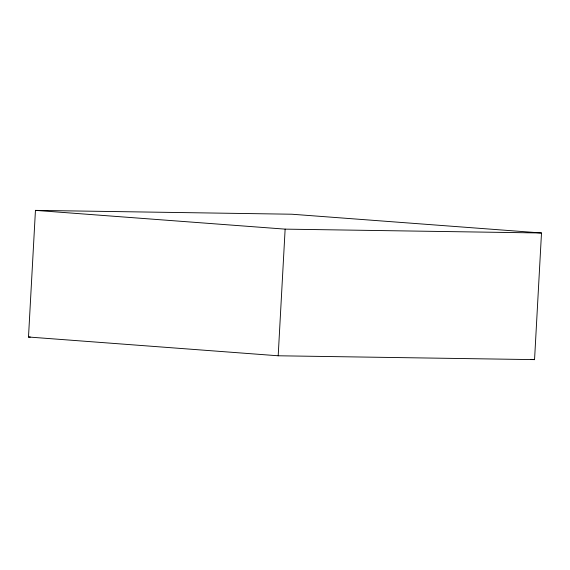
<?xml version="1.0" encoding="UTF-8"?>
<svg xmlns="http://www.w3.org/2000/svg" width="570" height="570" viewBox="0 0 570 570"><rect width="100%" height="100%" fill="white"/><g stroke="black" fill="none" stroke-linecap="round" stroke-linejoin="round"><path stroke-width="0.85" d="M28.5 337.012L35.447 210.373L291.812 214.22L541.5 232.988L534.553 359.627L278.189 355.78L28.5 337.012L30.281 337.041M278.189 355.78L285.135 229.133L541.5 232.988M35.447 210.373L285.135 229.133M531.012 359.364L534.553 359.627"/></g></svg>
